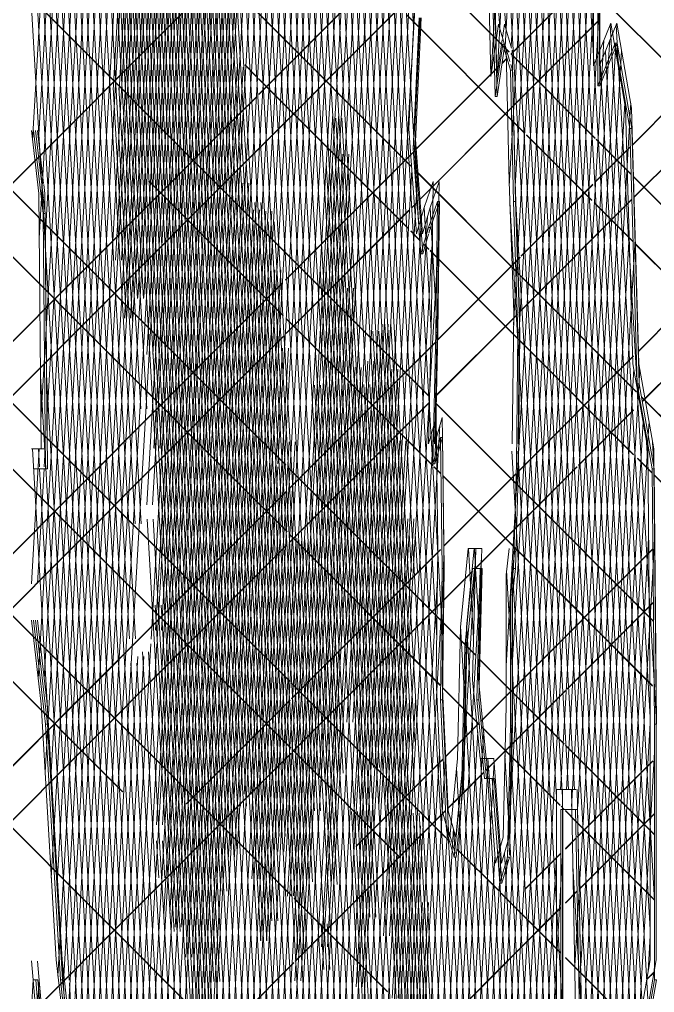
# Model space of a CAD drawing. Header units: millimetres. Extents: x -12186 to 152825, y -4386 to 9463.
# Drawn here: x 121829.6 to 122064.3, y 4004.7 to 4364.1 of the extents above; entities that cross this region are included whole.
import ezdxf

# ---------------------------------------------------------------- set-up
doc = ezdxf.new("R2010")
doc.units = ezdxf.units.MM
doc.layers.add('G-IMPT', color=8, linetype='Continuous', lineweight=5)
doc.layers.add('L-PLNT', color=71, linetype='Continuous', lineweight=5)

# ---------------------------------------------------------------- blocks, each defined once
blk = doc.blocks.new('SVA_Shades of Green Tree - Australian_Tree_based_on_Leopard_Tree_2901-V502-Section 4')
at = {"layer": 'G-IMPT'}
for p, q in [((-37495.52, 4339.01), (-37530.71, 4946.63)), ((-37493.3, 4339.01), (-37528.49, 4946.63)), ((-37603.38, 4283.36), (-37567.4, 4904.71)), ((-37601.17, 4283.36), (-37565.18, 4904.71)), ((-37602.73, 4216.14), (-37564.37, 4878.57)), ((-37600.52, 4216.14), (-37562.15, 4878.57)), ((-37498.17, 4306.34), (-37530.71, 4868.2)), ((-37495.95, 4306.34), (-37528.49, 4868.2)), ((-37567.94, 4177.82), (-37605.89, 4833.27)), ((-37383.68, 3976.32), (-37433.38, 4834.56)), ((-37603.72, 4120.59), (-37563.36, 4817.56)), ((-37601.51, 4120.59), (-37561.15, 4817.56)), ((-37393.27, 3906.7), (-37445.7, 4812.05)), ((-37386.16, 3940.68), (-37436, 4801.35)), ((-37383.99, 3941.51), (-37433.78, 4801.35)), ((-37500.05, 4260.38), (-37530.71, 4789.77)), ((-37497.83, 4260.38), (-37528.49, 4789.77)), ((-37407.83, 4079.69), (-37448.26, 4777.89)), ((-37405.62, 4079.69), (-37446.05, 4777.89)), ((-37565.72, 4177.82), (-37599.83, 4766.88)), ((-37391.06, 3906.7), (-37440.8, 4765.63)), ((-37570.02, 4135.35), (-37606.24, 4760.75)), ((-37567.8, 4135.35), (-37604.01, 4760.62)), ((-37542.09, 4123.69), (-37578.95, 4760.14)), ((-37539.88, 4123.69), (-37576.73, 4760.14)), ((-37388.73, 3906.7), (-37438.27, 4762.14)), ((-37386.51, 3906.7), (-37436.05, 4762.14)), ((-37601.18, 4086.1), (-37562.86, 4747.85)), ((-37598.96, 4086.1), (-37560.64, 4747.85)), ((-37412.21, 4076.82), (-37450.83, 4743.73)), ((-37409.99, 4076.82), (-37448.61, 4743.73)), ((-37544.71, 4090.5), (-37580.88, 4715.05)), ((-37542.5, 4090.5), (-37578.67, 4715.05)), ((-37530.71, 4339.18), (-37552.24, 4711.03)), ((-37528.49, 4339.18), (-37550.02, 4711.03)), ((-37499.14, 4166.26), (-37530.71, 4711.34)), ((-37530.71, 4361.88), (-37510.53, 4710.29)), ((-37496.92, 4166.26), (-37528.49, 4711.34)), ((-37566.92, 4261.41), (-37541.07, 4707.72)), ((-37564.7, 4261.41), (-37538.86, 4707.72)), ((-37428.1, 4251.32), (-37402.59, 4691.84)), ((-37564.89, 3968.31), (-37606.24, 4682.32)), ((-37562.67, 3968.31), (-37604.01, 4682.19)), ((-37547.33, 4057.31), (-37583.07, 4674.39)), ((-37545.12, 4057.31), (-37580.85, 4674.39)), ((-37429.64, 4146.31), (-37399.24, 4671.26)), ((-37530.05, 4295.69), (-37901.12, 4667.39)), ((-37529.92, 4295.69), (-37901, 4667.39)), ((-37530.71, 4283.45), (-37508.52, 4666.54)), ((-37427.43, 4146.31), (-37397.51, 4662.88)), ((-37436.38, 4343.67), (-37417.98, 4661.46)), ((-37563.6, 4240.31), (-37539.56, 4655.32)), ((-37561.38, 4240.31), (-37537.35, 4655.32)), ((-37434.17, 4343.67), (-37416.42, 4650.1)), ((-37429.68, 4302.61), (-37409.61, 4649.17)), ((-37565.85, 4220.3), (-37590.47, 4645.32)), ((-37563.64, 4220.3), (-37588.25, 4645.32)), ((-37426.81, 4116.74), (-37396.06, 4647.74)), ((-37605.82, 4319.58), (-37587.31, 4639.27)), ((-37603.61, 4319.58), (-37585.1, 4639.27)), ((-37424.6, 4116.74), (-37394.33, 4639.35)), ((-37549.95, 4024.12), (-37585.36, 4635.52)), ((-37547.74, 4024.12), (-37583.14, 4635.52)), ((-37530.71, 4260.75), (-37552.44, 4636.08)), ((-37528.49, 4260.75), (-37550.23, 4636.08)), ((-37499.14, 4087.83), (-37530.71, 4632.92)), ((-37496.92, 4087.83), (-37528.49, 4632.92)), ((-37598.91, 4046.9), (-37565.43, 4624.95)), ((-37596.67, 4047.34), (-37563.22, 4624.95)), ((-37530.05, 4217.26), (-37934.69, 4622.58)), ((-37529.92, 4217.26), (-37934.56, 4622.58)), ((-37530.71, 4205.02), (-37506.57, 4621.73)), ((-37528.49, 4205.02), (-37504.36, 4621.73)), ((-37567.61, 3936.95), (-37606.24, 4603.89)), ((-37565.4, 3936.95), (-37604.01, 4603.76)), ((-37532.58, 4057.81), (-37563.86, 4598.02)), ((-37530.36, 4057.81), (-37561.65, 4598.02)), ((-37431.24, 4354.06), (-37417.07, 4598.66)), ((-37380.51, 3999.98), (-37415.18, 4598.66)), ((-37561.05, 4205.76), (-37538.43, 4596.51)), ((-37558.84, 4205.76), (-37536.21, 4596.51)), ((-37563.67, 4184.79), (-37540.03, 4593.01)), ((-37561.46, 4184.79), (-37537.81, 4593.01)), ((-37429.02, 4354.06), (-37415.29, 4591.27)), ((-37378.29, 3999.98), (-37412.53, 4591.27)), ((-37381.53, 3977.43), (-37417.02, 4590.27)), ((-37424.59, 4076.64), (-37395.28, 4582.76)), ((-37530.05, 4138.83), (-37968.25, 4577.77)), ((-37529.92, 4138.83), (-37968.12, 4577.77)), ((-37530.71, 4126.59), (-37504.63, 4576.93)), ((-37528.49, 4126.59), (-37502.41, 4576.93)), ((-37427.46, 4302.61), (-37411.5, 4578.22)), ((-37596.46, 4010.72), (-37564.13, 4568.94)), ((-37594.24, 4010.72), (-37561.92, 4568.94)), ((-37521.79, 4202.17), (-37500.54, 4569.03)), ((-37519.57, 4202.17), (-37498.33, 4569.03)), ((-37518.54, 4179.77), (-37496, 4569.03)), ((-37515.16, 4199.97), (-37493.79, 4569.03)), ((-37422.38, 4076.64), (-37393.67, 4572.47)), ((-37575.2, 4275.21), (-37558.21, 4568.59)), ((-37572.99, 4275.21), (-37556, 4568.59)), ((-37384.19, 4317.88), (-37147.86, 4554.61)), ((-37384.18, 4317.76), (-37147.73, 4554.61)), ((-37560.41, 4138.54), (-37536.32, 4554.43)), ((-37558.19, 4138.54), (-37534.11, 4554.43)), ((-37530.71, 4182.32), (-37552.22, 4553.76)), ((-37528.49, 4182.32), (-37550, 4553.76)), ((-37500.13, 4026.56), (-37530.71, 4554.49)), ((-37497.92, 4026.56), (-37528.45, 4553.79)), ((-37541.19, 3971.21), (-37574.63, 4548.72)), ((-37538.97, 3971.21), (-37572.42, 4548.72)), ((-37517.83, 4113.6), (-37492.54, 4550.33)), ((-37515.62, 4113.6), (-37490.33, 4550.33)), ((-37425.89, 4251.32), (-37408.93, 4544.26)), ((-37536.21, 4042.13), (-37565.18, 4542.27)), ((-37534, 4042.13), (-37562.96, 4542.27)), ((-37562, 4135.26), (-37538.6, 4539.3)), ((-37559.78, 4135.26), (-37536.38, 4539.3)), ((-37569.68, 4253.8), (-37553.5, 4533.34)), ((-37571.9, 4253.8), (-37555.76, 4532.55)), ((-37530.71, 4103.89), (-37555.17, 4526.32)), ((-37528.49, 4103.89), (-37552.95, 4526.32)), ((-37381.98, 4241.66), (-37096.96, 4527.17)), ((-37381.98, 4241.54), (-37096.83, 4527.17)), ((-37572.81, 3948.26), (-37606.24, 4525.46)), ((-37560.03, 4066.64), (-37533.73, 4520.82)), ((-37557.81, 4066.64), (-37531.51, 4520.82)), ((-37546.83, 4240.22), (-37530.71, 4518.74)), ((-37544.62, 4240.22), (-37528.49, 4518.74)), ((-37525, 3911.37), (-37489.74, 4520.35)), ((-37522.79, 3911.37), (-37487.52, 4520.35)), ((-37593.43, 3984.59), (-37562.83, 4512.92)), ((-37589.79, 4009.23), (-37560.62, 4512.92)), ((-37545.8, 3972.38), (-37576.58, 4503.91)), ((-37543.58, 3972.38), (-37574.37, 4503.91)), ((-37576.11, 4337.97), (-37566.89, 4497.1)), ((-37573.89, 4337.97), (-37564.68, 4497.1)), ((-37538.82, 4008.71), (-37567.1, 4497.1)), ((-37536.6, 4008.71), (-37564.89, 4497.1)), ((-37557.38, 4033.92), (-37530.71, 4494.55)), ((-37555.17, 4033.92), (-37528.49, 4494.55)), ((-37496.14, 4331.39), (-37486.93, 4490.37)), ((-37493.92, 4331.39), (-37484.72, 4490.37)), ((-37541.96, 4356.67), (-37549.62, 4488.97)), ((-37539.74, 4356.67), (-37547.41, 4488.97)), ((-37590.92, 3949.53), (-37560.09, 4481.81)), ((-37588.7, 3949.53), (-37557.88, 4481.81)), ((-37559.34, 4102.62), (-37537.37, 4482.07)), ((-37557.13, 4102.62), (-37535.16, 4482.07)), ((-37501.13, 3965.29), (-37530.71, 4476.06)), ((-37498.91, 3965.29), (-37528.49, 4476.06)), ((-37433.2, 4360.82), (-37439.65, 4472.3)), ((-37430.98, 4360.82), (-37437.44, 4472.3)), ((-37501.89, 3918.36), (-37469.93, 4470.15)), ((-37499.67, 3918.36), (-37467.72, 4470.15)), ((-37465.03, 4361.48), (-37471.3, 4469.74)), ((-37500.12, 4027.31), (-37474.61, 4467.83)), ((-37498.78, 4128.91), (-37479.31, 4465.13)), ((-37497.91, 4027.31), (-37472.39, 4467.83)), ((-37496.56, 4128.91), (-37477.09, 4465.13)), ((-37432.85, 3648.99), (-37480.09, 4464.68)), ((-37430.63, 3648.99), (-37477.87, 4464.68)), ((-37456.5, 4135.75), (-37475.69, 4467.21)), ((-37464.98, 4320.58), (-37473.48, 4467.21)), ((-37499.43, 4196.13), (-37484.01, 4462.43)), ((-37497.21, 4196.13), (-37481.79, 4462.43)), ((-37423.08, 4024.36), (-37397.76, 4461.59)), ((-37579.62, 3987.7), (-37552.37, 4458.31)), ((-37577.41, 3987.7), (-37550.16, 4458.31)), ((-37543.9, 4311.74), (-37552.38, 4458.25)), ((-37541.68, 4311.74), (-37550.17, 4458.25)), ((-37437, 3642.17), (-37484.42, 4461.02)), ((-37456.04, 4009.23), (-37482.2, 4461.02)), ((-37500.07, 3871.38), (-37466.16, 4456.86)), ((-37497.85, 3871.38), (-37463.95, 4456.86)), ((-37589.09, 3902.66), (-37557.33, 4451.13)), ((-37586.88, 3902.58), (-37555.11, 4451.13)), ((-37530.71, 4319.2), (-37538.44, 4452.8)), ((-37528.49, 4319.2), (-37536.23, 4452.8)), ((-37528.49, 4361.88), (-37523.24, 4452.59)), ((-37579.64, 3987.75), (-37606.24, 4447.03)), ((-37577.42, 3987.75), (-37604.01, 4446.9)), ((-37570.59, 3948.26), (-37599.35, 4444.79)), ((-37490.52, 3957.86), (-37462.39, 4443.57)), ((-37488.3, 3957.86), (-37460.17, 4443.57)), ((-37546.05, 4270.47), (-37555.85, 4439.68)), ((-37543.84, 4270.47), (-37553.63, 4439.68)), ((-37544.91, 4194.98), (-37530.71, 4440.31)), ((-37542.7, 4194.98), (-37528.49, 4440.31)), ((-37420.87, 4024.36), (-37397.07, 4435.32)), ((-37441.14, 3635.35), (-37487.23, 4431.24)), ((-37438.93, 3635.35), (-37485.02, 4431.24)), ((-37567.05, 4261.01), (-37576.53, 4424.55)), ((-37564.84, 4261.01), (-37574.31, 4424.55)), ((-37553.13, 4028.84), (-37530.71, 4416.12)), ((-37550.92, 4028.84), (-37528.49, 4416.12)), ((-37530.71, 4240.77), (-37540.2, 4404.74)), ((-37528.49, 4240.77), (-37537.99, 4404.74)), ((-37445.29, 3628.53), (-37490.05, 4401.46)), ((-37454.19, 3820.38), (-37487.84, 4401.46)), ((-37517.79, 4174.55), (-37530.71, 4397.63)), ((-37515.57, 4174.55), (-37528.49, 4397.63)), ((-37741.38, 4175.4), (-37530.05, 4387.08)), ((-37741.25, 4175.4), (-37529.92, 4387.08)), ((-37522.16, 4336.53), (-37470.21, 4388.58)), ((-37522.16, 4336.41), (-37470.08, 4388.58)), ((-37428.96, 4351.46), (-37396.95, 4383.53)), ((-37428.96, 4351.33), (-37396.95, 4383.4)), ((-37435.39, 4357.72), (-37455.33, 4377.7)), ((-37435.39, 4357.85), (-37455.32, 4377.82)), ((-37528.49, 4283.45), (-37523.25, 4373.99)), ((-37446, 3562.42), (-37492.87, 4371.68)), ((-37480.65, 4198.9), (-37490.65, 4371.68)), ((-37058.69, 4034.77), (-37396.21, 4372.85)), ((-37058.82, 4034.77), (-37396.21, 4372.72)), ((-37581.64, 3943.94), (-37606.24, 4368.6)), ((-37579.43, 3943.94), (-37604.01, 4368.48)), ((-37530.05, 4308.65), (-37468.35, 4370.46)), ((-37529.92, 4308.65), (-37468.34, 4370.34)), ((-37421.1, 3980.19), (-37398.54, 4369.69)), ((-37396.95, 4358.99), (-37396.33, 4369.69)), ((-37466, 4310.09), (-37523.05, 4367.24)), ((-37466.01, 4309.97), (-37523.05, 4367.1)), ((-37463.09, 4361.42), (-37467.69, 4366.03)), ((-37463.1, 4361.3), (-37467.68, 4365.89)), ((-37462.81, 4361.48), (-37462.97, 4364.14)), ((-37542.99, 4149.74), (-37530.71, 4361.88)), ((-37540.78, 4149.74), (-37528.49, 4361.88)), ((-37428.84, 4327.11), (-37462.39, 4360.71)), ((-37428.84, 4326.98), (-37462.39, 4360.59)), ((-37428.94, 4331.5), (-37396.95, 4363.55)), ((-37428.94, 4331.38), (-37396.95, 4363.43)), ((-37377.58, 4106.39), (-37392.4, 4362.18)), ((-37389.79, 4355.37), (-37390.18, 4362.18)), ((-37432.13, 4354.59), (-37435.39, 4357.85)), ((-37432.15, 4354.48), (-37435.39, 4357.72)), ((-37418.88, 3980.19), (-37396.95, 4358.99)), ((-37383.63, 4298.47), (-37324.67, 4357.52)), ((-37383.62, 4298.34), (-37324.55, 4357.52)), ((-37530.71, 4162.35), (-37541.96, 4356.67)), ((-37528.49, 4162.35), (-37539.74, 4356.67)), ((-37429.7, 4352.03), (-37431.51, 4353.84)), ((-37429.71, 4352.17), (-37431.49, 4353.95)), ((-37410.79, 4079.69), (-37394.77, 4356.33)), ((-37392.95, 4349.49), (-37392.56, 4356.33)), ((-37389.4, 4348.65), (-37389.79, 4355.37)), ((-37432.36, 4347.93), (-37430.54, 4349.75)), ((-37432.34, 4348.08), (-37430.57, 4349.85)), ((-37397.94, 4320.21), (-37428.97, 4351.29)), ((-37397.93, 4320.33), (-37428.96, 4351.41)), ((-37406.62, 4073.35), (-37390.43, 4352.82)), ((-37377.58, 4027.96), (-37396.37, 4352.38)), ((-37393.86, 4347.25), (-37394.16, 4352.38)), ((-37388.51, 4347.78), (-37388.22, 4352.82)), ((-37530.71, 4337.7), (-37530.2, 4346.48)), ((-37528.49, 4337.7), (-37527.98, 4346.48)), ((-37523.24, 4343.11), (-37527.45, 4347.33)), ((-37523.24, 4343.24), (-37527.32, 4347.33)), ((-37435.1, 4345.31), (-37433.2, 4347.21)), ((-37435.1, 4345.19), (-37433.23, 4347.06)), ((-37408.58, 4079.69), (-37392.95, 4349.49)), ((-37375.99, 4038.66), (-37393.86, 4347.25)), ((-37382.46, 4228.89), (-37389.4, 4348.65)), ((-37388.69, 4344.6), (-37388.51, 4347.78)), ((-37464.42, 4315.94), (-37435.1, 4345.31)), ((-37464.41, 4315.82), (-37435.1, 4345.19)), ((-37404.4, 4073.35), (-37388.69, 4344.6)), ((-37571.11, 4252.67), (-37576.11, 4338.99)), ((-37568.9, 4252.67), (-37573.9, 4338.99)), ((-37514.68, 4062.49), (-37530.71, 4339.18)), ((-37512.47, 4062.49), (-37528.49, 4339.18)), ((-37467.2, 4287.11), (-37522.33, 4342.33)), ((-37467.21, 4286.99), (-37522.33, 4342.2)), ((-37447.23, 3505.16), (-37495.52, 4339.01)), ((-37445.01, 3505.16), (-37493.3, 4339.01)), ((-37549.24, 4017.69), (-37530.71, 4337.7)), ((-37547.02, 4017.69), (-37528.49, 4337.7)), ((-37530.05, 4328.63), (-37523.24, 4335.45)), ((-37529.92, 4328.63), (-37523.24, 4335.33)), ((-37405.48, 4014.54), (-37387.03, 4333.22)), ((-37385.1, 4328.18), (-37384.81, 4333.22)), ((-37794.9, 4063.34), (-37530.05, 4328.63)), ((-37794.77, 4063.34), (-37529.92, 4328.63)), ((-37503.54, 4179.37), (-37494.85, 4329.35)), ((-37501.32, 4179.37), (-37492.64, 4329.35)), ((-37500.08, 4263.35), (-37496.14, 4331.39)), ((-37497.86, 4263.35), (-37493.92, 4331.39)), ((-37463.07, 4297.32), (-37428.94, 4331.5)), ((-37463.06, 4297.2), (-37428.94, 4331.38)), ((-37385.29, 4325), (-37385.1, 4328.18)), ((-37479.81, 4087.76), (-37493.71, 4327.69)), ((-37477.6, 4087.76), (-37491.49, 4327.69)), ((-37424.41, 4322.67), (-37428.84, 4327.11)), ((-37424.41, 4322.54), (-37428.84, 4326.98)), ((-37403.27, 4014.54), (-37385.29, 4325)), ((-37604.01, 4323.06), (-37601.76, 4303.58)), ((-37399.11, 4297.21), (-37423.28, 4321.41)), ((-37399.11, 4297.33), (-37423.27, 4321.53)), ((-37524.35, 4209.38), (-37530.71, 4319.2)), ((-37522.13, 4209.38), (-37528.49, 4319.2)), ((-37462.95, 4285.5), (-37464.98, 4320.58)), ((-37384.61, 4306.99), (-37397.55, 4319.95)), ((-37384.61, 4306.86), (-37397.55, 4319.83)), ((-37512.35, 4267.94), (-37465.35, 4315.01)), ((-37512.34, 4267.81), (-37465.37, 4314.86)), ((-37508.86, 4009), (-37491.18, 4314.37)), ((-37506.65, 4009), (-37488.97, 4314.37)), ((-37398.04, 4304.01), (-37384.91, 4317.16)), ((-37398.04, 4303.87), (-37384.9, 4317.04)), ((-37530.76, 4084.84), (-37543.9, 4311.74)), ((-37528.54, 4084.84), (-37541.68, 4311.74)), ((-37481.15, 4032.47), (-37497.29, 4311.23)), ((-37478.94, 4032.47), (-37495.08, 4311.23)), ((-37380.52, 4223.15), (-37291.24, 4312.58)), ((-37380.5, 4223.04), (-37291.11, 4312.58)), ((-37628.31, 4210.23), (-37530.05, 4308.65)), ((-37628.18, 4210.23), (-37529.92, 4308.65)), ((-37490.29, 3883.36), (-37465.67, 4308.43)), ((-37427.25, 4271.27), (-37463.84, 4307.92)), ((-37427.24, 4271.14), (-37463.83, 4307.78)), ((-37463.64, 4305.23), (-37463.46, 4308.43)), ((-37601.71, 4303.17), (-37601.32, 4299.86)), ((-37530.05, 4271.51), (-37563.05, 4304.56)), ((-37529.92, 4271.51), (-37562.92, 4304.56)), ((-37530.71, 4259.27), (-37528.13, 4303.71)), ((-37528.49, 4259.27), (-37525.92, 4303.71)), ((-37450.04, 3475.19), (-37498.17, 4306.34)), ((-37447.82, 3475.19), (-37495.95, 4306.34)), ((-37463.97, 4299.56), (-37463.64, 4305.23)), ((-37425.23, 4276.64), (-37398.81, 4303.1)), ((-37425.22, 4276.78), (-37398.81, 4303.24)), ((-37273.63, 4195.83), (-37383.85, 4306.23)), ((-37273.76, 4195.83), (-37383.85, 4306.1)), ((-37601.32, 4299.86), (-37600.41, 4205.5)), ((-37488.07, 3883.36), (-37463.97, 4299.56)), ((-37459.32, 4224.84), (-37530.05, 4295.69)), ((-37459.33, 4224.98), (-37529.92, 4295.69)), ((-37507.65, 4019.48), (-37523.69, 4296.52)), ((-37505.43, 4019.48), (-37521.48, 4296.52)), ((-37465.85, 4294.54), (-37463.76, 4296.63)), ((-37465.85, 4294.4), (-37463.75, 4296.51)), ((-37412.21, 3998.39), (-37429.45, 4296.2)), ((-37410.62, 4009.23), (-37427.24, 4296.2)), ((-37426.14, 4255.75), (-37384.34, 4297.62)), ((-37426.13, 4255.89), (-37384.34, 4297.75)), ((-37383.89, 4282.08), (-37398.27, 4296.49)), ((-37383.89, 4281.95), (-37398.27, 4296.36)), ((-37530.05, 4114.65), (-37709.24, 4294.14)), ((-37529.92, 4114.65), (-37709.11, 4294.14)), ((-37530.05, 4193.08), (-37631.48, 4294.67)), ((-37529.92, 4193.08), (-37631.35, 4294.67)), ((-37530.71, 4180.84), (-37524.16, 4293.83)), ((-37530.71, 4102.41), (-37519.65, 4293.3)), ((-37528.49, 4180.84), (-37521.95, 4293.83)), ((-37528.49, 4102.41), (-37517.44, 4293.3)), ((-37512.07, 4248.24), (-37466.75, 4293.63)), ((-37512.07, 4248.11), (-37466.76, 4293.49)), ((-37458.52, 4249.07), (-37461.16, 4294.65)), ((-37458.66, 4289.84), (-37458.94, 4294.65)), ((-37504.62, 4045.62), (-37518.74, 4289.35)), ((-37502.41, 4045.62), (-37516.52, 4289.35)), ((-37489.17, 3824.26), (-37462.12, 4291.32)), ((-37460.29, 4284.75), (-37459.91, 4291.32)), ((-37456.68, 4255.63), (-37458.66, 4289.84)), ((-37462.75, 4282.64), (-37466.11, 4286.01)), ((-37462.74, 4282.51), (-37466.11, 4285.89)), ((-37457.95, 4199.15), (-37462.95, 4285.5)), ((-37555.55, 3854.38), (-37530.71, 4283.45)), ((-37547.23, 3959.84), (-37528.49, 4283.45)), ((-37486.96, 3824.26), (-37460.29, 4284.75)), ((-37477.68, 3944.29), (-37458.04, 4283.38)), ((-37456.49, 4271.84), (-37455.83, 4283.38)), ((-37403.39, 3972.17), (-37385.33, 4284.12)), ((-37383.67, 4274.52), (-37383.18, 4283.01)), ((-37131.91, 4029.68), (-37383.13, 4281.32)), ((-37459.42, 4279.18), (-37461.34, 4281.11)), ((-37459.42, 4279.31), (-37461.31, 4281.21)), ((-37456.44, 4276.33), (-37458.96, 4278.86)), ((-37456.44, 4276.2), (-37458.95, 4278.72)), ((-37132.04, 4029.68), (-37383.12, 4281.19)), ((-37456.09, 4245.86), (-37427.37, 4274.63)), ((-37456.09, 4245.73), (-37427.36, 4274.51)), ((-37426.48, 4246.32), (-37455.71, 4275.6)), ((-37426.48, 4246.19), (-37455.71, 4275.47)), ((-37427.37, 4274.63), (-37425.69, 4276.31)), ((-37427.36, 4274.51), (-37425.69, 4276.18)), ((-37401.18, 3972.17), (-37383.67, 4274.52)), ((-37572.61, 4078.85), (-37765.9, 4272.46)), ((-37572.49, 4078.85), (-37765.77, 4272.46)), ((-37513.25, 4254.68), (-37530.05, 4271.51)), ((-37513.26, 4254.81), (-37529.92, 4271.51)), ((-37527.58, 4078.01), (-37516.36, 4271.62)), ((-37525.36, 4078.01), (-37514.15, 4271.62)), ((-37491.64, 4135.22), (-37499.57, 4272.03)), ((-37489.43, 4135.22), (-37497.35, 4272.03)), ((-37475.46, 3944.29), (-37456.49, 4271.84)), ((-37425.87, 4269.89), (-37427.25, 4271.27)), ((-37425.87, 4269.76), (-37427.24, 4271.14)), ((-37532.31, 4033.22), (-37546.05, 4270.47)), ((-37530.1, 4033.22), (-37543.84, 4270.47)), ((-37382.78, 4226.73), (-37425.54, 4269.56)), ((-37382.79, 4226.61), (-37425.54, 4269.43)), ((-37530.05, 4250.2), (-37513.47, 4266.81)), ((-37529.92, 4250.2), (-37513.47, 4266.68)), ((-37525, 3832.94), (-37500.08, 4263.35)), ((-37522.79, 3832.94), (-37497.86, 4263.35)), ((-37499.96, 4084.28), (-37489.51, 4264.84)), ((-37497.75, 4084.28), (-37487.29, 4264.84)), ((-37517.41, 4031.13), (-37530.71, 4260.75)), ((-37515.19, 4031.13), (-37528.49, 4260.75)), ((-37480.75, 3927.12), (-37500.05, 4260.38)), ((-37478.53, 3927.12), (-37497.83, 4260.38)), ((-37546.76, 3982.05), (-37530.71, 4259.27)), ((-37544.54, 3982.05), (-37528.49, 4259.27)), ((-37457.93, 4199.4), (-37512.15, 4253.7)), ((-37457.94, 4199.28), (-37512.14, 4253.57)), ((-37456.3, 4249.07), (-37456.68, 4255.63)), ((-37456.56, 4225.41), (-37426.69, 4255.33)), ((-37456.56, 4225.28), (-37426.69, 4255.2)), ((-37747.91, 4031.97), (-37530.05, 4250.2)), ((-37747.78, 4031.97), (-37529.92, 4250.2)), ((-37487.53, 4063.61), (-37476.65, 4251.56)), ((-37485.32, 4063.61), (-37474.44, 4251.56)), ((-37466.75, 4097.46), (-37475.67, 4251.56)), ((-37464.53, 4097.46), (-37473.46, 4251.56)), ((-37530.05, 4230.22), (-37513.12, 4247.19)), ((-37529.92, 4230.22), (-37513.12, 4247.06)), ((-37445.43, 3650.91), (-37480.06, 4248.94)), ((-37443.21, 3650.91), (-37477.85, 4248.94)), ((-37383.72, 4203.48), (-37426.24, 4246.08)), ((-37383.73, 4203.36), (-37426.23, 4245.94)), ((-37524.85, 4046.65), (-37513.5, 4242.73)), ((-37522.64, 4046.65), (-37511.28, 4242.73)), ((-37511.26, 4190.6), (-37456.84, 4245.1)), ((-37511.26, 4190.47), (-37456.85, 4244.97)), ((-37556.66, 4070.56), (-37546.83, 4240.22)), ((-37554.44, 4070.56), (-37544.62, 4240.22)), ((-37526.48, 4167.87), (-37530.71, 4240.77)), ((-37524.27, 4167.87), (-37528.49, 4240.77)), ((-37426.62, 4196.95), (-37383.74, 4239.9)), ((-37426.61, 4196.83), (-37383.72, 4239.79)), ((-37499.05, 4021.54), (-37486.66, 4235.55)), ((-37496.84, 4021.54), (-37484.45, 4235.55)), ((-37489.71, 4104.52), (-37481.98, 4237.87)), ((-37487.49, 4104.52), (-37479.77, 4237.87)), ((-37486.28, 4006.77), (-37473.07, 4234.96)), ((-37484.07, 4006.77), (-37470.85, 4234.96)), ((-37400.36, 3946.04), (-37383.63, 4235.04)), ((-37381.66, 4230.73), (-37381.41, 4235.04)), ((-37581.86, 3869.28), (-37602.89, 4232.37)), ((-37579.65, 3869.28), (-37600.67, 4232.37)), ((-37591.46, 4168.71), (-37530.05, 4230.22)), ((-37591.33, 4168.71), (-37529.92, 4230.22)), ((-37493.32, 4085.69), (-37501.62, 4229.07)), ((-37491.1, 4085.69), (-37499.41, 4229.07)), ((-37469.16, 3982.19), (-37483.47, 4229.34)), ((-37468.51, 4009.23), (-37481.25, 4229.34)), ((-37381.89, 4226.81), (-37381.66, 4230.73)), ((-37398.15, 3946.04), (-37381.89, 4226.81)), ((-37376.14, 4119.76), (-37382.36, 4227.07)), ((-37306.77, 4150.59), (-37380.79, 4224.74)), ((-37306.9, 4150.59), (-37380.76, 4224.58)), ((-37510.98, 4170.9), (-37459.2, 4222.76)), ((-37510.98, 4170.77), (-37459.2, 4222.64)), ((-37427.23, 4192.7), (-37456.64, 4222.15)), ((-37427.23, 4192.82), (-37456.63, 4222.28)), ((-37512.25, 4199.43), (-37530.05, 4217.26)), ((-37512.26, 4199.56), (-37529.92, 4217.26)), ((-37404.12, 4199.39), (-37383.79, 4219.75)), ((-37404.11, 4199.52), (-37383.77, 4219.9)), ((-37477.93, 3861.52), (-37457.5, 4214.27)), ((-37455.67, 4207.71), (-37455.29, 4214.27)), ((-37397.07, 3924.47), (-37380.22, 4215.44)), ((-37378.3, 4210.4), (-37378.01, 4215.44)), ((-37378.48, 4207.21), (-37378.3, 4210.4)), ((-37518.21, 4103.36), (-37524.35, 4209.38)), ((-37515.99, 4103.36), (-37522.13, 4209.38)), ((-37521.63, 4023.88), (-37510.96, 4208.13)), ((-37519.41, 4023.88), (-37508.74, 4208.13)), ((-37477.86, 4073.89), (-37470.06, 4208.52)), ((-37475.71, 3861.52), (-37455.67, 4207.71)), ((-37475.64, 4073.89), (-37467.84, 4208.52)), ((-37394.86, 3924.47), (-37378.48, 4207.21)), ((-37378.44, 4199.56), (-37378.93, 4207.98)), ((-37376.22, 4199.56), (-37376.71, 4207.98)), ((-37530.05, 4060.41), (-37672.42, 4203.02)), ((-37529.92, 4060.41), (-37672.29, 4203.02)), ((-37606.24, 4155.62), (-37603.35, 4205.5)), ((-37592.73, 3978.54), (-37605.87, 4205.5)), ((-37601.1, 4205.5), (-37604.01, 4205.5)), ((-37603.28, 4198.9), (-37603.66, 4205.5)), ((-37601.51, 4198.9), (-37601.13, 4205.5)), ((-37555.55, 3775.95), (-37530.71, 4205.02)), ((-37542.7, 3959.65), (-37528.49, 4205.02)), ((-37413.26, 3938.15), (-37428.69, 4204.65)), ((-37411.05, 3938.15), (-37426.48, 4204.65)), ((-37530.71, 4048.17), (-37521.79, 4202.17)), ((-37528.49, 4048.17), (-37519.57, 4202.17)), ((-37516.33, 4179.77), (-37515.22, 4198.9)), ((-37454.74, 4141.96), (-37511.37, 4198.68)), ((-37454.73, 4143.43), (-37457.94, 4198.9)), ((-37454.92, 4196.25), (-37457.57, 4198.9)), ((-37454.93, 4196.38), (-37457.44, 4198.9)), ((-37427.72, 4175.87), (-37404.73, 4198.9)), ((-37427.72, 4175.74), (-37404.6, 4198.9)), ((-37376.89, 4196.64), (-37382.27, 4202.03)), ((-37376.89, 4196.51), (-37382.27, 4201.9)), ((-37604.01, 4155.75), (-37601.56, 4198.11)), ((-37592.29, 4009.23), (-37603.23, 4198.11)), ((-37512.79, 3965.31), (-37499.43, 4196.13)), ((-37454.74, 4141.83), (-37511.37, 4198.55)), ((-37508.58, 3999.82), (-37497.21, 4196.13)), ((-37443.79, 3562.42), (-37480.63, 4198.57)), ((-37427.91, 4169.32), (-37454.18, 4195.63)), ((-37427.91, 4169.19), (-37454.18, 4195.5)), ((-37453.88, 4169.65), (-37427.12, 4196.45)), ((-37453.88, 4169.52), (-37427.13, 4196.31)), ((-37199.08, 4018.54), (-37376.14, 4195.89)), ((-37199.21, 4018.54), (-37376.14, 4195.76)), ((-37553.97, 4038.5), (-37544.91, 4194.98)), ((-37551.76, 4038.5), (-37542.7, 4194.98)), ((-37511.81, 4174.8), (-37530.05, 4193.08)), ((-37511.81, 4174.93), (-37529.92, 4193.08)), ((-37376.36, 4141.87), (-37427.23, 4192.82)), ((-37376.36, 4141.74), (-37427.23, 4192.7)), ((-37530.05, 4171.77), (-37512.08, 4189.78)), ((-37529.92, 4171.77), (-37512.08, 4189.65)), ((-37543.01, 3968.37), (-37530.71, 4180.84)), ((-37540.8, 3968.37), (-37528.49, 4180.84)), ((-37521.52, 4023.73), (-37530.71, 4182.32)), ((-37519.31, 4023.73), (-37528.49, 4182.32)), ((-37495.48, 4044.58), (-37503.44, 4182.02)), ((-37493.26, 4044.58), (-37501.22, 4182.02)), ((-37530.05, 3981.98), (-37728.36, 4180.61)), ((-37529.92, 3981.98), (-37728.23, 4180.61)), ((-37558.36, 4090.83), (-37563.49, 4179.49)), ((-37556.14, 4090.83), (-37561.28, 4179.49)), ((-37530.71, 3969.74), (-37518.54, 4179.77)), ((-37528.49, 3969.74), (-37516.33, 4179.77)), ((-37476.11, 4025.65), (-37467.19, 4179.63)), ((-37473.89, 4025.65), (-37464.97, 4179.63)), ((-37516.45, 4151.48), (-37517.79, 4174.55)), ((-37514.24, 4151.48), (-37515.57, 4174.55)), ((-37455.26, 4118.28), (-37511.03, 4174.15)), ((-37455.25, 4118.15), (-37511.03, 4174.02)), ((-37465.84, 4160.2), (-37466.65, 4174.19)), ((-37463.62, 4160.2), (-37464.43, 4174.19)), ((-37442.28, 4161.29), (-37427.72, 4175.87)), ((-37442.15, 4161.29), (-37427.72, 4175.74)), ((-37677.01, 4024.57), (-37530.05, 4171.77)), ((-37676.88, 4024.57), (-37529.92, 4171.77)), ((-37530.05, 4151.79), (-37511.72, 4170.16)), ((-37529.92, 4151.79), (-37511.72, 4170.03)), ((-37515.18, 4056.72), (-37508.48, 4172.49)), ((-37512.97, 4056.72), (-37506.27, 4172.49)), ((-37511.59, 4040.3), (-37503.97, 4171.92)), ((-37509.37, 4040.43), (-37501.76, 4171.92)), ((-37501.59, 4071.75), (-37507.39, 4171.92)), ((-37499.38, 4071.75), (-37505.18, 4171.92)), ((-37393.56, 3906.7), (-37378.18, 4172.35)), ((-37376.55, 4162.12), (-37375.96, 4172.35)), ((-37703.9, 4056.09), (-37591.46, 4168.71)), ((-37703.77, 4056.09), (-37591.33, 4168.71)), ((-37519.96, 4055.24), (-37526.48, 4167.87)), ((-37517.75, 4055.24), (-37524.27, 4167.87)), ((-37510.17, 4113.25), (-37455.14, 4168.39)), ((-37510.17, 4113.13), (-37455.13, 4168.27)), ((-37442.85, 4135.45), (-37444.78, 4168.68)), ((-37442.13, 4161.29), (-37442.56, 4168.68)), ((-37429.01, 4116.12), (-37376.62, 4168.61)), ((-37429.01, 4115.99), (-37376.61, 4168.48)), ((-37428.06, 4164.01), (-37427.52, 4168.68)), ((-37376.71, 4118.04), (-37427.91, 4169.32)), ((-37376.71, 4117.9), (-37427.91, 4169.19)), ((-37483.59, 3897.72), (-37499.14, 4166.26)), ((-37481.37, 3897.72), (-37496.92, 4166.26)), ((-37470.99, 3667.57), (-37442.16, 4165.54)), ((-37440.19, 4161.29), (-37439.94, 4165.54)), ((-37528.62, 4126.36), (-37530.71, 4162.35)), ((-37526.41, 4126.36), (-37528.49, 4162.35)), ((-37453.92, 4149.63), (-37443.26, 4160.3)), ((-37453.92, 4149.5), (-37443.26, 4160.18)), ((-37440.96, 4140.98), (-37442.13, 4161.29)), ((-37440.69, 4152.62), (-37440.19, 4161.29)), ((-37430.18, 4151.94), (-37430.68, 4160.53)), ((-37428.39, 4159.16), (-37428.47, 4160.53)), ((-37427.97, 4151.94), (-37428.39, 4159.16)), ((-37391.33, 3906.91), (-37376.55, 4162.12)), ((-37476.04, 3815.62), (-37456.24, 4157.56)), ((-37454.7, 4146.03), (-37454.03, 4157.56)), ((-37468.78, 3667.57), (-37440.69, 4152.62)), ((-37423.37, 4034.23), (-37430.18, 4151.94)), ((-37421.15, 4034.23), (-37427.97, 4151.94)), ((-37554.61, 4127.2), (-37530.05, 4151.79)), ((-37554.48, 4127.2), (-37529.92, 4151.79)), ((-37551.13, 4009.21), (-37542.99, 4149.74)), ((-37548.91, 4009.21), (-37540.78, 4149.74)), ((-37502.12, 3904.02), (-37516.45, 4151.48)), ((-37499.91, 3904.02), (-37514.24, 4151.48)), ((-37509.9, 4093.56), (-37454.66, 4148.88)), ((-37509.9, 4093.43), (-37454.66, 4148.75)), ((-37408.34, 4116.73), (-37376.42, 4148.7)), ((-37408.33, 4116.86), (-37376.42, 4148.82)), ((-37553.51, 4027.19), (-37560.49, 4147.73)), ((-37551.3, 4027.19), (-37558.28, 4147.73)), ((-37473.83, 3815.62), (-37454.7, 4146.03)), ((-37430.86, 4125.35), (-37429.64, 4146.31)), ((-37428.64, 4125.35), (-37427.43, 4146.31)), ((-37604.01, 4142.21), (-37600.41, 4111.14)), ((-37454.28, 4135.75), (-37454.73, 4143.43)), ((-37446.01, 4133.2), (-37454.01, 4141.22)), ((-37510.8, 4119.55), (-37530.05, 4138.83)), ((-37510.81, 4119.68), (-37529.92, 4138.83)), ((-37446.02, 4133.09), (-37454.02, 4141.1)), ((-37417.58, 3620.59), (-37447.66, 4140)), ((-37415.36, 3620.59), (-37445.41, 4139.39)), ((-37440.64, 4135.45), (-37440.96, 4140.98)), ((-37572.82, 3948.34), (-37562.1, 4133.47)), ((-37570.61, 3948.34), (-37559.89, 4133.47)), ((-37562.73, 4087.99), (-37565.2, 4130.5)), ((-37560.52, 4087.99), (-37562.98, 4130.5)), ((-37442.18, 4129.24), (-37446.02, 4133.09)), ((-37442.18, 4129.38), (-37446.01, 4133.2)), ((-37673.64, 4007.97), (-37554.61, 4127.2)), ((-37673.51, 4007.97), (-37554.48, 4127.2)), ((-37575.98, 3972.21), (-37566.91, 4128.86)), ((-37573.77, 3972.21), (-37564.69, 4128.86)), ((-37509.02, 3952.11), (-37498.78, 4128.91)), ((-37506.8, 3952.11), (-37496.56, 4128.91)), ((-37429.26, 4116.43), (-37440.53, 4127.72)), ((-37429.26, 4116.3), (-37440.53, 4127.59)), ((-37563.78, 4027.67), (-37569.5, 4126.38)), ((-37561.57, 4027.67), (-37567.28, 4126.38)), ((-37532.04, 3950.18), (-37542.09, 4123.69)), ((-37530.38, 3959.69), (-37539.88, 4123.69)), ((-37539.28, 3978.58), (-37530.71, 4126.59)), ((-37537.06, 3978.58), (-37528.49, 4126.59)), ((-37521.72, 4007.12), (-37528.62, 4126.36)), ((-37519.5, 4007.12), (-37526.41, 4126.36)), ((-37375.37, 4106.39), (-37376.14, 4119.76)), ((-37453.15, 4061.93), (-37510.26, 4119.13)), ((-37453.16, 4061.81), (-37510.25, 4119)), ((-37458.75, 3565.18), (-37426.81, 4116.74)), ((-37456.54, 3565.18), (-37424.6, 4116.74)), ((-37446.62, 4109.64), (-37454.29, 4117.32)), ((-37446.63, 4109.51), (-37454.29, 4117.19)), ((-37429.44, 4095.72), (-37408.93, 4116.27)), ((-37429.44, 4095.59), (-37408.93, 4116.14)), ((-37409.37, 4096.51), (-37429.01, 4116.18)), ((-37409.38, 4096.39), (-37429.01, 4116.05)), ((-37530.71, 3891.31), (-37517.83, 4113.6)), ((-37510.36, 4094.92), (-37530.05, 4114.65)), ((-37530.05, 4093.34), (-37510.68, 4112.75)), ((-37510.36, 4095.05), (-37529.92, 4114.65)), ((-37529.92, 4093.34), (-37510.68, 4112.62)), ((-37528.49, 3891.31), (-37515.68, 4112.5)), ((-37472.9, 4002.59), (-37466.53, 4112.64)), ((-37470.69, 4002.59), (-37464.31, 4112.64)), ((-37440.11, 4105), (-37429.26, 4115.87)), ((-37440.1, 4104.89), (-37429.26, 4115.74)), ((-37600.41, 4111.14), (-37594.95, 4016.78)), ((-37440.72, 4103.59), (-37446.63, 4109.51)), ((-37440.73, 4103.73), (-37446.62, 4109.64)), ((-37563.82, 4025.27), (-37559.34, 4102.62)), ((-37561.61, 4025.27), (-37557.13, 4102.62)), ((-37533.52, 4053.73), (-37530.71, 4102.41)), ((-37531.31, 4053.73), (-37528.49, 4102.41)), ((-37528.94, 4073.49), (-37530.71, 4103.89)), ((-37526.73, 4073.49), (-37528.49, 4103.89)), ((-37511.18, 3982.03), (-37518.21, 4103.36)), ((-37508.97, 3982.03), (-37515.99, 4103.36)), ((-37446.89, 4098.22), (-37440.79, 4104.33)), ((-37446.89, 4098.09), (-37440.78, 4104.21)), ((-37429.51, 4092.49), (-37439.91, 4102.92)), ((-37429.51, 4092.37), (-37439.9, 4102.77)), ((-37389.02, 3906.7), (-37377.58, 4104.13)), ((-37470.44, 3598.77), (-37441.35, 4101.03)), ((-37453.36, 4091.73), (-37446.89, 4098.22)), ((-37453.36, 4091.61), (-37446.89, 4098.09)), ((-37439.36, 4097.17), (-37439.13, 4101.03)), ((-37469.95, 4054.57), (-37509.91, 4094.6)), ((-37470.08, 4054.57), (-37509.91, 4094.47)), ((-37439.63, 4092.39), (-37439.36, 4097.17)), ((-37438.36, 4086.79), (-37429.44, 4095.72)), ((-37438.34, 4086.67), (-37429.44, 4095.59)), ((-37375.99, 4063.07), (-37408.93, 4096.06)), ((-37375.99, 4062.94), (-37408.93, 4095.93)), ((-37543.72, 3838.17), (-37558.36, 4090.83)), ((-37548.56, 3959.91), (-37556.14, 4090.83)), ((-37549.03, 4074.33), (-37530.05, 4093.34)), ((-37548.9, 4074.33), (-37529.92, 4093.34)), ((-37517.75, 4085.69), (-37510.33, 4093.13)), ((-37517.62, 4085.69), (-37510.32, 4093)), ((-37486.39, 4058.65), (-37454.07, 4091.03)), ((-37486.26, 4058.65), (-37454.06, 4090.9)), ((-37474.19, 3769.21), (-37455.42, 4093.26)), ((-37468.22, 3598.77), (-37439.63, 4092.39)), ((-37453.74, 4084.03), (-37453.33, 4091.11)), ((-37453.33, 4091.11), (-37453.21, 4093.26)), ((-37416.54, 3681.06), (-37440.29, 4091.18)), ((-37437.65, 4083.79), (-37438.07, 4091.18)), ((-37400.34, 3558.13), (-37431.28, 4092.42)), ((-37410.92, 4073.88), (-37429.51, 4092.49)), ((-37410.89, 4073.72), (-37429.51, 4092.37)), ((-37398.12, 3558.13), (-37429.06, 4092.42)), ((-37386.8, 3906.7), (-37375.99, 4093.42)), ((-37544.93, 3780.61), (-37562.73, 4087.99)), ((-37553.12, 3960.16), (-37560.52, 4087.99)), ((-37538.34, 3980.38), (-37544.71, 4090.5)), ((-37536.12, 3980.38), (-37542.5, 4090.5)), ((-37492.32, 3970.07), (-37499.14, 4087.83)), ((-37490.1, 3970.07), (-37496.92, 4087.83)), ((-37467.27, 3575.05), (-37437.47, 4089.53)), ((-37424.55, 3662.62), (-37449.16, 4087.58)), ((-37422.34, 3662.62), (-37446.95, 4087.58)), ((-37435.59, 4083.79), (-37435.26, 4089.53)), ((-37404.62, 4062.13), (-37376.58, 4090.22)), ((-37404.62, 4062.01), (-37376.58, 4090.08)), ((-37523.47, 3959.01), (-37530.76, 4084.84)), ((-37530.05, 4073.37), (-37517.75, 4085.69)), ((-37529.92, 4073.37), (-37517.62, 4085.69)), ((-37521.26, 3959.01), (-37528.54, 4084.84)), ((-37471.94, 3769.84), (-37453.74, 4084.03)), ((-37447.87, 4077.13), (-37439.02, 4086)), ((-37447.85, 4077.28), (-37439.03, 4086.11)), ((-37414.32, 3681.06), (-37437.65, 4083.79)), ((-37435.77, 4080.67), (-37435.59, 4083.79)), ((-37465.05, 3575.05), (-37435.77, 4080.67)), ((-37457.24, 3512.97), (-37424.59, 4076.64)), ((-37455.02, 3512.97), (-37422.38, 4076.64)), ((-37452.48, 4072.64), (-37447.85, 4077.28)), ((-37452.47, 4072.52), (-37447.87, 4077.13)), ((-37643.38, 3959.85), (-37530.05, 4073.37)), ((-37643.25, 3959.85), (-37529.92, 4073.37)), ((-37409.34, 4072.3), (-37410.55, 4073.5)), ((-37564.57, 3934), (-37556.66, 4070.56)), ((-37560.81, 3960.59), (-37554.44, 4070.56)), ((-37490.99, 4034.06), (-37453.18, 4071.94)), ((-37490.86, 4034.06), (-37453.18, 4071.81)), ((-37483.88, 4001.11), (-37487.95, 4071.52)), ((-37481.66, 4001.11), (-37485.74, 4071.52)), ((-37437.25, 3588.03), (-37465.21, 4070.91)), ((-37435.03, 3588.03), (-37462.99, 4070.91)), ((-37404.92, 4067.86), (-37408.93, 4071.88)), ((-37404.91, 4067.72), (-37408.93, 4071.75)), ((-37403.64, 4043.13), (-37375.99, 4070.83)), ((-37403.64, 4043.01), (-37375.99, 4070.7)), ((-37469.41, 3984.4), (-37464.67, 4066.26)), ((-37467.2, 3984.4), (-37462.46, 4066.26)), ((-37375.99, 4038.88), (-37404.92, 4067.86)), ((-37375.99, 4038.76), (-37404.91, 4067.72)), ((-37472.29, 3723.59), (-37452.51, 4065.17)), ((-37428.7, 3655.8), (-37452.38, 4064.74)), ((-37450.63, 4059.35), (-37450.29, 4065.17)), ((-37449.75, 4057.57), (-37450.17, 4064.74)), ((-37559.21, 4047.06), (-37560, 4060.74)), ((-37556.99, 4047.06), (-37557.78, 4060.74)), ((-37510.1, 4040.42), (-37530.05, 4060.41)), ((-37510.1, 4040.55), (-37529.92, 4060.41)), ((-37451.7, 4060.47), (-37452.87, 4061.65)), ((-37451.64, 4060.29), (-37452.87, 4061.52)), ((-37450.75, 4057.23), (-37450.63, 4059.35)), ((-37408.93, 4057.82), (-37404.94, 4061.81)), ((-37408.93, 4057.69), (-37404.94, 4061.68)), ((-37542.42, 3972.55), (-37547.33, 4057.31)), ((-37540.21, 3972.55), (-37545.12, 4057.31)), ((-37513.36, 3941.22), (-37519.96, 4055.24)), ((-37512.11, 3957.89), (-37517.75, 4055.24)), ((-37470.07, 3723.71), (-37450.75, 4057.23)), ((-37449.66, 4056.01), (-37449.75, 4057.57)), ((-37433.33, 4041.95), (-37448.93, 4057.57)), ((-37433.32, 4042.07), (-37448.89, 4057.67)), ((-37404.31, 3548.33), (-37433.72, 4056.12)), ((-37431.25, 4051.74), (-37431.5, 4056.12)), ((-37423.74, 4042.97), (-37410.61, 4056.13)), ((-37423.62, 4042.97), (-37410.61, 4056)), ((-37418.99, 3938.15), (-37412.21, 4055.27)), ((-37410.61, 4044.56), (-37409.99, 4055.27)), ((-37462.01, 3587.42), (-37434.95, 4054.68)), ((-37426.49, 3655.8), (-37449.57, 4054.46)), ((-37433.25, 4045.82), (-37432.92, 4051.48)), ((-37432.92, 4051.48), (-37432.73, 4054.68)), ((-37402.1, 3548.33), (-37431.25, 4051.74)), ((-37399.82, 3941.32), (-37406.19, 4051.42)), ((-37397.6, 3941.32), (-37403.98, 4051.42)), ((-37532.27, 4021.11), (-37530.71, 4048.17)), ((-37530.06, 4021.11), (-37528.49, 4048.17)), ((-37459.79, 3587.42), (-37433.29, 4045.09)), ((-37416.77, 3938.15), (-37410.61, 4044.56)), ((-37410.61, 4019.32), (-37432.69, 4041.43)), ((-37410.61, 4019.19), (-37432.67, 4041.28)), ((-37408.93, 4037.84), (-37404.56, 4042.21)), ((-37408.93, 4037.71), (-37404.56, 4042.08)), ((-37560.97, 3917.72), (-37553.97, 4038.5)), ((-37556.29, 3960.34), (-37551.76, 4038.5)), ((-37491.54, 4021.95), (-37509.14, 4039.59)), ((-37491.66, 4021.95), (-37509.14, 4039.46)), ((-37466.38, 3958.27), (-37461.77, 4037.99)), ((-37464.17, 3958.27), (-37459.55, 4037.99)), ((-37508.81, 4016.21), (-37490.99, 4034.06)), ((-37508.81, 4016.09), (-37490.86, 4034.06)), ((-37450.66, 3996.04), (-37410.61, 4036.15)), ((-37450.66, 3995.91), (-37410.61, 4036.02)), ((-37417.8, 3938.15), (-37423.37, 4034.23)), ((-37415.59, 3938.15), (-37421.15, 4034.23)), ((-37530.71, 4005.49), (-37532.31, 4033.22)), ((-37528.49, 4005.49), (-37530.1, 4033.22)), ((-37498.2, 4013.22), (-37499.18, 4030.03)), ((-37495.99, 4013.22), (-37496.96, 4030.03)), ((-37547.11, 3739.7), (-37563.78, 4027.67)), ((-37557.67, 3960.42), (-37561.57, 4027.67)), ((-37506.85, 3911.03), (-37500.12, 4027.31)), ((-37504.64, 3911.03), (-37497.91, 4027.31)), ((-37493.26, 3907.89), (-37500.13, 4026.56)), ((-37491.67, 3918.66), (-37497.92, 4026.56)), ((-37569.66, 3924.48), (-37563.82, 4025.27)), ((-37567.45, 3924.48), (-37561.61, 4025.27)), ((-37543.29, 3909.13), (-37549.95, 4024.12)), ((-37544, 3959.66), (-37547.74, 4024.12)), ((-37456.02, 3455.55), (-37423.08, 4024.36)), ((-37453.81, 3455.55), (-37420.87, 4024.36)), ((-37378.36, 4012.33), (-37377.58, 4025.7)), ((-37536.23, 3952.78), (-37532.27, 4021.11)), ((-37533.62, 3959.68), (-37530.06, 4021.11)), ((-37474.68, 4004.94), (-37491.66, 4021.95)), ((-37474.67, 4005.06), (-37491.54, 4021.95)), ((-37594.95, 4016.78), (-37589.48, 3969.61)), ((-37530.05, 3994.94), (-37509.31, 4015.71)), ((-37529.92, 3994.94), (-37509.31, 4015.59)), ((-37403.99, 4012.69), (-37408.93, 4017.63)), ((-37403.99, 4012.56), (-37408.93, 4017.5)), ((-37381.5, 3990.16), (-37403.99, 4012.69)), ((-37381.5, 3990.03), (-37403.99, 4012.56)), ((-37378.81, 4009.55), (-37375.99, 4012.38)), ((-37378.69, 4009.55), (-37375.99, 4012.25)), ((-37376.14, 4012.33), (-37375.99, 4014.99)), ((-37606.24, 3998.77), (-37605.62, 4009.32)), ((-37603.62, 4005.7), (-37603.41, 4009.32)), ((-37591.17, 3985.34), (-37589.82, 4008.76)), ((-37557.92, 3891.99), (-37551.13, 4009.21)), ((-37551.76, 3960.09), (-37548.91, 4009.21)), ((-37466.94, 3982.19), (-37468.5, 4009.19)), ((-37434.78, 3642.17), (-37456.04, 4009.18)), ((-37409.99, 3998.39), (-37410.61, 4009.09)), ((-37603.91, 4000.6), (-37603.62, 4005.7)), ((-37590.52, 3978.54), (-37592.23, 4008.07)), ((-37525, 3907), (-37530.71, 4005.49)), ((-37522.79, 3907), (-37528.49, 4005.49)), ((-37513.92, 3872.56), (-37521.72, 4007.12)), ((-37512.33, 3883.27), (-37519.5, 4007.12))]:
    blk.add_line(p, q, dxfattribs=at)
at = {"layer": 'G-IMPT', "flags": 128}
for points in [[(-37404.92, 3765.16), (-37406.74, 3859.52), (-37412.21, 3890.97), (-37412.21, 4079.69), (-37406.74, 4079.69), (-37404.92, 3985.33), (-37399.45, 3938.15), (-37393.98, 3906.7), (-37388.52, 3906.7), (-37383.05, 3985.33), (-37377.58, 4016.78), (-37377.58, 4111.14), (-37378.5, 4205.5), (-37383.96, 4236.95), (-37386.7, 4331.31), (-37392.16, 4362.77), (-37398.54, 4347.04), (-37398.54, 4441.4)], [(-37396.33, 4347.04), (-37396.33, 4441.4), (-37392.68, 4535.76), (-37393.53, 4638.45)], [(-37428.61, 4207.43), (-37428.05, 4255.87), (-37429.73, 4304.31), (-37430.86, 4352.75), (-37433.66, 4362.44), (-37436.47, 4343.06), (-37437.59, 4391.5)], [(-37464.53, 4372.12), (-37466.78, 4323.69), (-37463.97, 4284.93), (-37461.17, 4294.62), (-37457.8, 4304.31), (-37458.36, 4255.87), (-37459.48, 4207.43), (-37456.68, 4217.12), (-37456.11, 4168.68), (-37456.68, 4120.24), (-37454.43, 4071.8), (-37451.62, 4062.12), (-37448.82, 4091.18), (-37447.7, 4139.62), (-37444.89, 4168.68), (-37442.08, 4168.68), (-37443.21, 4120.24), (-37440.4, 4091.18), (-37437.59, 4091.18), (-37434.79, 4052.43), (-37431.98, 4062.12), (-37430.86, 4110.56), (-37430.86, 4158.99), (-37429.73, 4168.68)], [(-37432.29, 4356.65), (-37434.26, 4343.06), (-37435.38, 4391.5), (-37437.06, 4439.94), (-37437.62, 4488.38)], [(-37462.66, 4364.73), (-37464.56, 4323.69), (-37464.28, 4319.8)], [(-37428.86, 4353.49), (-37431.45, 4362.44), (-37432.18, 4357.37)], [(-37376.22, 4198.9), (-37376.28, 4205.5), (-37381.75, 4236.95), (-37384.48, 4331.31), (-37389.95, 4362.77), (-37396.21, 4347.33)], [(-37426.4, 4207.43), (-37425.84, 4255.87), (-37427.52, 4304.31), (-37428.64, 4352.75)], [(-37606.24, 4323.13), (-37603.54, 4299.86), (-37602.63, 4205.5), (-37606.24, 4205.5)], [(-37464.28, 4319.8), (-37461.76, 4284.93), (-37458.95, 4294.62), (-37455.58, 4304.31), (-37455.67, 4296.92)], [(-37455.67, 4296.92), (-37456.14, 4255.87), (-37457.27, 4207.43)], [(-37456.95, 4208.52), (-37454.46, 4217.12), (-37454.37, 4209.73)], [(-37454.37, 4209.73), (-37453.9, 4168.68), (-37454.46, 4120.24), (-37454.3, 4116.72)], [(-37381.28, 3978.95), (-37380.84, 3985.33), (-37375.37, 4016.78), (-37375.37, 4111.14), (-37376.21, 4198.11)], [(-37445.51, 4138.34), (-37445.48, 4139.62), (-37442.67, 4168.68), (-37439.87, 4168.68), (-37440.04, 4161.29)], [(-37428.64, 4156.95), (-37428.64, 4158.99), (-37428.06, 4164.01)], [(-37440.04, 4161.29), (-37440.99, 4120.24), (-37440.76, 4117.82)], [(-37430.25, 4060.43), (-37429.77, 4062.12), (-37428.64, 4110.56), (-37428.64, 4156.95)], [(-37606.24, 4142.27), (-37602.63, 4111.14), (-37597.16, 4016.78), (-37591.69, 3969.61), (-37588.05, 3875.25), (-37593.52, 3828.07), (-37595.34, 3922.43), (-37600.81, 3953.88), (-37606.24, 4016.36)], [(-37447.19, 4085.07), (-37446.6, 4091.18), (-37445.51, 4138.34)], [(-37454.3, 4116.72), (-37452.22, 4071.8), (-37449.41, 4062.12), (-37447.19, 4085.07)], [(-37440.76, 4117.82), (-37438.18, 4091.18), (-37435.38, 4091.18), (-37432.57, 4052.43), (-37430.25, 4060.43)], [(-37409.99, 3890.97), (-37409.99, 4079.69), (-37404.92, 4079.69)], [(-37404.53, 4079.69), (-37402.7, 3985.33), (-37397.24, 3938.15), (-37391.77, 3906.7)], [(-37592.98, 3915.03), (-37593.12, 3922.43), (-37598.59, 3953.88), (-37604.01, 4016.27)]]:
    blk.add_lwpolyline(points, dxfattribs=at)
at = {"layer": 'L-PLNT'}
for p, q in [((-37396.95, 4339.64), (-37396.95, 4434)), ((-37396.21, 4434), (-37396.21, 4341.46)), ((-37436, 4384.11), (-37434.88, 4335.67)), ((-37434.24, 4340.06), (-37435.26, 4384.11)), ((-37465.18, 4316.29), (-37462.94, 4364.73)), ((-37462.2, 4364.73), (-37464.45, 4316.29)), ((-37434.88, 4335.67), (-37432.07, 4355.04)), ((-37431.58, 4353.34), (-37434.14, 4335.67)), ((-37432.07, 4355.04), (-37429.26, 4345.35)), ((-37431.33, 4355.04), (-37432.07, 4355.04)), ((-37431.33, 4355.04), (-37431.58, 4353.34)), ((-37429.48, 4348.66), (-37431.33, 4355.04)), ((-37390.57, 4355.37), (-37396.95, 4339.64)), ((-37396.21, 4339.64), (-37390.47, 4353.8)), ((-37385.1, 4323.92), (-37390.57, 4355.37)), ((-37389.83, 4355.37), (-37390.57, 4355.37)), ((-37390.35, 4354.1), (-37389.83, 4355.37)), ((-37389.83, 4355.37), (-37384.36, 4323.92)), ((-37428.52, 4345.35), (-37429.15, 4347.53)), ((-37429.26, 4345.35), (-37428.14, 4296.92)), ((-37428.52, 4345.35), (-37429.26, 4345.35)), ((-37427.4, 4296.92), (-37428.52, 4345.35)), ((-37434.14, 4335.67), (-37434.24, 4340.06)), ((-37396.21, 4339.64), (-37396.95, 4339.64)), ((-37396.21, 4341.46), (-37396.21, 4339.64)), ((-37434.14, 4335.67), (-37434.88, 4335.67)), ((-37605.49, 4323.1), (-37601.94, 4292.47)), ((-37601.85, 4298.02), (-37604.75, 4323.08)), ((-37382.37, 4229.56), (-37385.1, 4323.92)), ((-37384.36, 4323.92), (-37385.1, 4323.92)), ((-37384.36, 4323.92), (-37381.63, 4229.56)), ((-37462.38, 4277.54), (-37465.18, 4316.29)), ((-37464.45, 4316.29), (-37465.18, 4316.29)), ((-37464.45, 4316.29), (-37461.79, 4279.58)), ((-37601.21, 4292.47), (-37601.83, 4297.81)), ((-37456.2, 4296.92), (-37459.57, 4287.23)), ((-37456.76, 4248.48), (-37456.2, 4296.92)), ((-37456.23, 4294.72), (-37455.46, 4296.92)), ((-37455.46, 4296.92), (-37456.2, 4296.92)), ((-37455.46, 4296.92), (-37456.03, 4248.48)), ((-37428.14, 4296.92), (-37426.46, 4248.48)), ((-37427.4, 4296.92), (-37428.14, 4296.92)), ((-37425.72, 4248.48), (-37427.4, 4296.92)), ((-37601.94, 4292.47), (-37601.03, 4198.11)), ((-37601.21, 4292.47), (-37601.94, 4292.47)), ((-37600.3, 4198.11), (-37601.21, 4292.47)), ((-37458.83, 4287.23), (-37456.23, 4294.72)), ((-37459.57, 4287.23), (-37462.38, 4277.54)), ((-37458.83, 4287.23), (-37459.57, 4287.23)), ((-37459.42, 4285.19), (-37458.83, 4287.23)), ((-37461.64, 4277.54), (-37459.52, 4284.84)), ((-37461.79, 4279.58), (-37461.64, 4277.54)), ((-37461.64, 4277.54), (-37462.38, 4277.54)), ((-37457.89, 4200.04), (-37456.76, 4248.48)), ((-37456.03, 4248.48), (-37457.08, 4202.81)), ((-37456.03, 4248.48), (-37456.76, 4248.48)), ((-37426.46, 4248.48), (-37427.02, 4200.04)), ((-37425.72, 4248.48), (-37426.46, 4248.48)), ((-37426.28, 4200.04), (-37425.72, 4248.48)), ((-37376.9, 4198.11), (-37382.37, 4229.56)), ((-37381.63, 4229.56), (-37382.37, 4229.56)), ((-37381.63, 4229.56), (-37376.16, 4198.11)), ((-37455.08, 4209.73), (-37457.89, 4200.04)), ((-37454.52, 4161.29), (-37455.08, 4209.73)), ((-37454.34, 4209.73), (-37455.08, 4209.73)), ((-37455.05, 4207.28), (-37454.34, 4209.73)), ((-37454.34, 4209.73), (-37453.78, 4161.29)), ((-37457.15, 4200.04), (-37455.05, 4207.28)), ((-37457.08, 4202.81), (-37457.15, 4200.04)), ((-37457.15, 4200.04), (-37457.89, 4200.04)), ((-37427.02, 4200.04), (-37428.14, 4161.29)), ((-37427.4, 4161.29), (-37426.28, 4200.04)), ((-37426.28, 4200.04), (-37427.02, 4200.04)), ((-37601.03, 4198.11), (-37605.49, 4198.11)), ((-37604.75, 4198.11), (-37601.03, 4198.11)), ((-37600.3, 4198.11), (-37601.03, 4198.11)), ((-37375.99, 4103.75), (-37376.9, 4198.11)), ((-37376.16, 4198.11), (-37376.9, 4198.11)), ((-37376.16, 4198.11), (-37375.25, 4103.75)), ((-37455.08, 4112.85), (-37454.52, 4161.29)), ((-37453.78, 4161.29), (-37454.52, 4161.29)), ((-37453.78, 4161.29), (-37454.34, 4112.85)), ((-37443.29, 4161.29), (-37446.1, 4132.22)), ((-37445.36, 4132.22), (-37442.56, 4161.29)), ((-37440.49, 4161.29), (-37443.29, 4161.29)), ((-37442.56, 4161.29), (-37443.29, 4161.29)), ((-37442.56, 4161.29), (-37440.49, 4161.29)), ((-37441.61, 4112.85), (-37440.49, 4161.29)), ((-37439.75, 4161.29), (-37440.87, 4112.85)), ((-37439.75, 4161.29), (-37440.49, 4161.29)), ((-37428.14, 4161.29), (-37429.26, 4151.6)), ((-37428.52, 4151.6), (-37427.4, 4161.29)), ((-37428.14, 4161.29), (-37427.4, 4161.29)), ((-37429.26, 4151.6), (-37429.26, 4103.16)), ((-37428.52, 4151.6), (-37429.26, 4151.6)), ((-37428.52, 4103.16), (-37428.52, 4151.6)), ((-37605.49, 4142.25), (-37601.03, 4103.75)), ((-37600.3, 4103.75), (-37604.75, 4142.23)), ((-37446.1, 4132.22), (-37447.22, 4083.79)), ((-37446.48, 4083.79), (-37445.36, 4132.22)), ((-37445.36, 4132.22), (-37446.1, 4132.22)), ((-37452.84, 4064.41), (-37455.08, 4112.85)), ((-37454.34, 4112.85), (-37455.08, 4112.85)), ((-37454.34, 4112.85), (-37452.1, 4064.41)), ((-37438.8, 4083.79), (-37441.61, 4112.85)), ((-37440.87, 4112.85), (-37441.61, 4112.85)), ((-37440.87, 4112.85), (-37438.07, 4083.79)), ((-37601.03, 4103.75), (-37595.57, 4009.39)), ((-37600.3, 4103.75), (-37601.03, 4103.75)), ((-37594.83, 4009.39), (-37600.3, 4103.75)), ((-37429.26, 4103.16), (-37430.39, 4054.72)), ((-37429.63, 4055.39), (-37428.52, 4103.16)), ((-37428.52, 4103.16), (-37429.26, 4103.16)), ((-37375.99, 4009.39), (-37375.99, 4103.75)), ((-37375.25, 4103.75), (-37375.99, 4103.75)), ((-37447.22, 4083.79), (-37450.03, 4054.72)), ((-37449.29, 4054.72), (-37446.48, 4083.79)), ((-37446.48, 4083.79), (-37447.22, 4083.79)), ((-37436, 4083.79), (-37438.8, 4083.79)), ((-37438.07, 4083.79), (-37438.8, 4083.79)), ((-37438.07, 4083.79), (-37436, 4083.79)), ((-37433.19, 4045.03), (-37436, 4083.79)), ((-37435.26, 4083.79), (-37436, 4083.79)), ((-37435.26, 4083.79), (-37432.6, 4047.07)), ((-37410.61, 3883.58), (-37410.61, 4072.3)), ((-37410.61, 4072.3), (-37405.15, 4072.3)), ((-37409.87, 4072.3), (-37410.61, 4072.3)), ((-37405.15, 4072.3), (-37409.87, 4072.3)), ((-37409.87, 4072.3), (-37409.87, 3883.58)), ((-37405.15, 4072.3), (-37403.32, 3977.94)), ((-37404.41, 4072.3), (-37405.15, 4072.3)), ((-37402.58, 3977.94), (-37404.41, 4072.3)), ((-37450.03, 4054.72), (-37452.84, 4064.41)), ((-37452.1, 4064.41), (-37452.84, 4064.41)), ((-37452.1, 4064.41), (-37449.84, 4056.63)), ((-37449.29, 4054.72), (-37450.03, 4054.72)), ((-37430.39, 4054.72), (-37433.19, 4045.03)), ((-37432.45, 4045.03), (-37429.65, 4054.72)), ((-37429.65, 4054.72), (-37430.39, 4054.72)), ((-37432.45, 4045.03), (-37433.19, 4045.03)), ((-37432.6, 4047.07), (-37432.45, 4045.03)), ((-37604.68, 4009.39), (-37605.49, 4009.39)), ((-37604.75, 4009.39), (-37603.94, 4009.39)), ((-37599.21, 3946.48), (-37604.68, 4009.39)), ((-37603.94, 4009.39), (-37604.68, 4009.39)), ((-37603.94, 4009.39), (-37598.47, 3946.48)), ((-37595.57, 4009.39), (-37590.1, 3962.21)), ((-37594.83, 4009.39), (-37595.57, 4009.39)), ((-37590.06, 3968.26), (-37594.83, 4009.39)), ((-37381.46, 3977.94), (-37375.99, 4009.39)), ((-37375.25, 4009.39), (-37380.72, 3977.94)), ((-37375.25, 4009.39), (-37375.99, 4009.39))]:
    blk.add_line(p, q, dxfattribs=at)

msp = doc.modelspace()

# ---------------------------------------------------------------- block references
at = {"layer": 'L-PLNT'}
msp.add_blockref('SVA_Shades of Green Tree - Australian_Tree_based_on_Leopard_Tree_2901-V502-Section 4', (159440.27, 0), dxfattribs=at)

doc.saveas('drawing.dxf')
